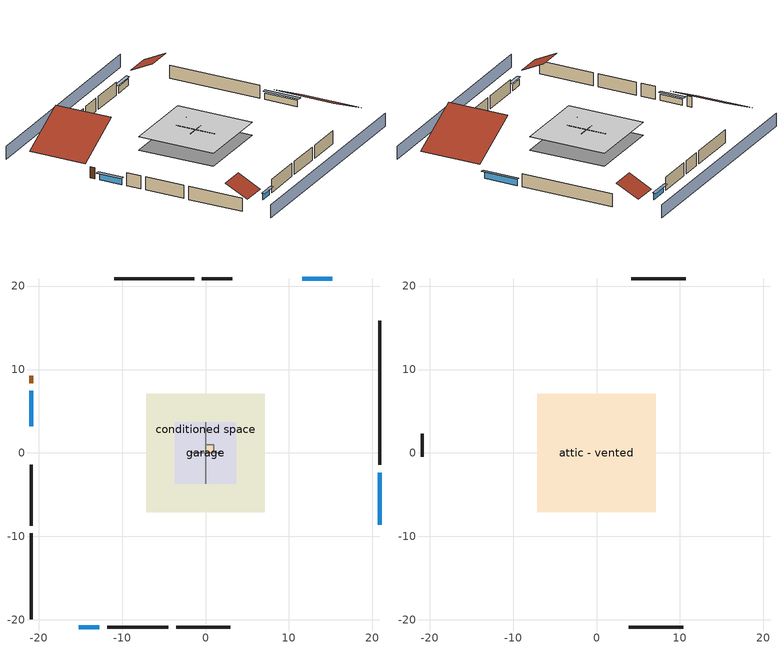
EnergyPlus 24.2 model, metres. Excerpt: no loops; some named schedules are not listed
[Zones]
conditioned space
 floor foundation (Slab2 construction): -7.11,-7.11 -7.11,7.11 7.11,7.11 7.11,-7.11 z0
 wall outside (AdiabaticWallConstruction 1): -20.84,9.28 -20.84,8.36 z0:2.03
 wall outside (AdiabaticWallConstruction): 20.84,-8.59 20.84,-2.34 z0:1.19; -15.18,-20.84 -12.7,-20.84 / -20.84,7.43 -20.84,3.21 z0:1.13; 15.18,20.84 11.62,20.84 z0:1.16
 wall outside (Wall3 construction): 20.84,-1.41 20.84,15.85 z0:2.44
 wall outside (Wall4 construction): -3.53,-20.84 2.95,-20.84 z0:2.44
 wall outside (Wall7 construction): -20.84,-9.63 -20.84,-19.91 z0:2.44
 wall outside (Wall8 construction): -1.36,20.84 -10.95,20.84 z0:2.44
 wall to garage (Wall5 construction): 0,3.66 0,-3.66 z0:2.44
 wall to garage (Wall6 construction): -1.83,0 1.83,0 z0:2.44
 window (WindowConstruction): 20.84,-8.59 20.84,-2.34 z0:1.19
 window (WindowConstruction 1): -15.18,-20.84 -12.71,-20.84 z0:1.13
 window (WindowConstruction 2): -20.84,7.43 -20.84,3.22 z0:1.13
 window (WindowConstruction 3): 15.18,20.84 11.62,20.84 z0:1.16
 door (Door): -20.84,9.28 -20.84,8.36 z0:2.03
furnace airloop ret air zone
 floor adiabatic (AdiabaticConst): 0,0 0,1 1,1 1,0 z0
 wall adiabatic (AdiabaticConst): 0,1 0,0 1,0 1,1 0,1 z0:1
 ceiling adiabatic (AdiabaticConst): 1,0 1,1 0,1 0,0 z1
garage
 floor foundation (Slab1 construction): -3.66,-3.66 -3.66,3.66 3.66,3.66 3.66,-3.66 z0
 wall outside (Wall1 construction): -11.78,-20.84 -4.46,-20.84 z0:2.44
 wall outside (Wall12 construction): 3.23,20.84 -0.43,20.84 z0:2.44
 wall outside (Wall2 construction): -20.84,-1.39 -20.84,-8.7 z0:2.44
attic - vented
 floor to garage (Floor1 construction): -3.66,-3.66 -3.66,3.66 3.66,3.66 3.66,-3.66 z2.44
 floor to conditioned space (Floor2 construction Reversed): -7.11,-7.11 -7.11,7.11 7.11,7.11 7.11,-7.11 z2.44
 wall outside (Wall10 construction): 10.69,20.84 4.16,20.84 z0:2.44
 wall outside (Wall11 construction): -20.84,2.29 -20.84,-0.46 z0:2.44
 wall outside (Wall9 construction): 3.88,-20.84 10.41,-20.84 z0:2.44
 roof outside (Roof1 construction): 20.84,-9.52,2.44 10.72,-9.52,7.5 10.72,-20.84,7.5 20.84,-20.84,2.44
 roof outside (Roof2 construction): -16.11,-20.84,2.44 -16.11,-16.61,4.56 -20.84,-16.61,4.56 -20.84,-20.84,2.44
 roof outside (Roof3 construction): 16.11,20.84,2.44 16.11,16.61,4.56 20.84,16.61,4.56 20.84,20.84,2.44
 roof outside (Roof4 construction): -20.84,10.2,2.44 -11.33,10.2,7.2 -11.33,20.84,7.2 -20.84,20.84,2.44
shading: 20.84,25.41 -20.84,25.41 / -20.84,-25.41 20.84,-25.41 z0:2.44; 20.84,-2.04 20.84,-8.9 21.45,-8.9 21.45,-2.04 z1.49; -12.4,-20.84 -15.48,-20.84 -15.48,-21.45 -12.4,-21.45 z1.43; -20.84,2.91 -20.84,7.74 -21.45,7.74 -21.45,2.91 z1.43; 11.31,20.84 15.48,20.84 15.48,21.45 11.31,21.45 z1.46
[Building]
Building 1: Terrain=Suburbs
[Site:Location]
Portland Intl Arpt_OR: Latitude {deg}=45.59; Longitude {deg}=-122.6; Time Zone {hr}=-8; Elevation {m}=33; Keep Site Location Information=Yes
[Site:GroundTemperature:Shallow]
10.2558, 8.96328, 8.85977, 9.47314, 11.9355, 14.3863, 16.5111, 17.8571, 17.9714, 16.8767, 14.8061, 12.4304
[Site:WaterMainsTemperature]
Calculation Method=Schedule; Temperature Schedule=mains temperature schedule
[Material] Roughness=Rough; Thermal Absorptance=0.9
Name | Thickness {m} | Conductivity {W/m-K} | Density {kg/m3} | Specific Heat {J/kg-K} | Solar Absorptance | Visible Absorptance
ceiling loosefill ins | 0.254 | 0.0480833 | 16.02 | 1046.75 | 0.7 | 0.7
ceiling stud and cavity | 0.1397 | 1.39189 | 65.682 | 1177.47 | 0.7 | 0.7
ceiling stud and cavity 1 | 0.1397 | 0.104117 | 65.682 | 1177.47 | 0.7 | 0.7
concrete 4.0 in. | 0.1016 | 1.803125 | 2242.8 | 837.4 | 0.7 | 0.7
door material | 0.04445 | 0.0612267 | 512.64 | 1214.23 | 0.7 | 0.7
floor covering | 0.0127 | 0.0450781 | 54.468 | 1339.84 | 0.9 | 0.9
furniture material conditioned space 1; furniture material garage 1 | 0.1524 | 0.115458 | 640.8 | 1214.23 | 0.6 | 0.6
gypsum board | 0.0127 | 0.160291 | 801 | 837.4 | 0.6 | 0.6
metal surfacing | 0.000508 | 50.0403 | 7801.74 | 460.57 | 0.9 | 0.9
osb sheathing 0.5 in. | 0.0127 | 0.115458 | 512.64 | 1214.23 | 0.6 | 0.6
osb sheathing 0.5 in. 1; osb sheathing 0.5 in. 2; osb sheathing 0.5 in. 3 | 0.0127 | 0.115458 | 512.64 | 1214.23 | 0.7 | 0.7
roof rigid ins | 0.00396442 | 0.029427 | 32.04 | 1214.23 | 0.7 | 0.7
wall rigid ins | 0.512978 | 0.029427 | 32.04 | 1214.23 | 0.7 | 0.7
wall stud and cavity | 0.1397 | 0.727959 | 139.0536 | 1170.24 | 0.6 | 0.6
wall stud and cavity 1 | 0.1397 | 0.550994 | 139.0536 | 1170.24 | 0.7 | 0.7
wall stud and cavity 2 | 0.1397 | 0.335416 | 139.0536 | 1170.24 | 0.7 | 0.7
wall stud and cavity 3 | 0.0889 | 0.380278 | 52.3479 | 1209.89 | 0.7 | 0.7
wall stud and cavity 4 | 0.0889 | 0.391764 | 83.0341 | 1211.67 | 0.7 | 0.7
wood siding | 0.0254 | 0.102417 | 544.68 | 1172.36 | 0.85 | 0.85
wood siding 1; wood siding 2 | 0.0254 | 0.102417 | 544.68 | 1172.36 | 0.7 | 0.7
[Material:NoMass]
Adiabatic: Roughness=Rough; Thermal Resistance {m2-K/W}=176.1; Thermal Absorptance=0.9; Solar Absorptance=0.7; Visible Absorptance=0.7
[WindowMaterial:SimpleGlazingSystem]
WindowMaterial: U-Factor {W/m2-K}=6.58648; Solar Heat Gain Coefficient=0.76
[Construction]
AdiabaticConst: Adiabatic
AdiabaticWallConstruction: wood siding 1, wall rigid ins, wall stud and cavity 3, gypsum board
AdiabaticWallConstruction 1: wood siding 2, wall rigid ins, wall stud and cavity 3, gypsum board
Door: door material
Floor1 construction: ceiling stud and cavity
Floor2 construction Reversed: gypsum board, ceiling stud and cavity 1, ceiling loosefill ins
furniture construction conditioned space 1: furniture material conditioned space 1
furniture construction garage 1: furniture material garage 1
PartitionWallConstruction: gypsum board, wall stud and cavity 4, gypsum board
Roof1 construction; Roof2 construction; Roof3 construction; Roof4 construction: metal surfacing, roof rigid ins, osb sheathing 0.5 in.
Slab1 construction: concrete 4.0 in.
Slab2 construction: concrete 4.0 in., floor covering
Wall1 construction; Wall2 construction: wood siding, osb sheathing 0.5 in. 1, wall stud and cavity
Wall10 construction; Wall11 construction; Wall12 construction; Wall9 construction: wood siding, osb sheathing 0.5 in. 3, wall stud and cavity
Wall3 construction; Wall4 construction: wood siding, osb sheathing 0.5 in. 1, wall stud and cavity 1, gypsum board
Wall5 construction: osb sheathing 0.5 in. 2, wall stud and cavity 2, gypsum board
Wall6 construction: osb sheathing 0.5 in. 3, wall stud and cavity 2, gypsum board
Wall7 construction; Wall8 construction: wood siding, osb sheathing 0.5 in. 3, wall stud and cavity 1, gypsum board
WindowConstruction; WindowConstruction 1; WindowConstruction 2; WindowConstruction 3: WindowMaterial
[Zone] Multiplier=1
Name | Volume {m3} | Part of Total Floor Area
attic - vented | 305.205 | Yes
conditioned space | 493.619 | Yes
furnace airloop ret air zone | 1 | No
garage | 130.484 | Yes
[Space]
Name | Zone | Volume {m3} | Space Type
attic - vented 1 | attic - vented | 305.205
conditioned space 1 | conditioned space | 493.619
furnace airloop ret air space | furnace airloop ret air zone |  | Plenum Space Type
garage 1 | garage | 130.484
[OtherEquipment] Design Level Calculation Method=EquipmentLevel
Name | Fuel Type | Zone or ZoneList or Space or SpaceList | Schedule | Design Level {W} | Fraction Latent | Fraction Radiant | Fraction Lost
furnace airloop_0 RetCondToDZ; furnace airloop_0 SupCondToDZ; furnace airloop_0 SupSensLkToDZ | None | attic - vented 1 | Always On Discrete | 0 | 0 | 0 | 0
furnace airloop_0 SupLatLkToDZ | None | attic - vented 1 | Always On Discrete | 0 | 1 | 0 | 0
clothes dryer 1 | Electricity | conditioned space 1 | clothes_dryer | 0 | 0.015 | 0.081 | 0.85
cooking range 1 | Electricity | conditioned space 1 | cooking_range | 0 | 0.08 | 0.432 | 0.2
furnace airloop_0 SupCondToLv; furnace airloop_0 SupSensLkToCond; mech vent house fan sensible load; water heater sens | None | conditioned space 1 | Always On Discrete | 0 | 0 | 0 | 0
furnace airloop_0 SupLatLkToCond; mech vent house fan latent load; water heater lat | None | conditioned space 1 | Always On Discrete | 0 | 1 | 0 | 0
general water use latent | None | conditioned space 1 | general water use schedule | 44.1266 | 1 | 0 | 0
general water use sensible | None | conditioned space 1 | general water use schedule | -43.4886 | 0 | 0.6 | 0
water heater energy adjustment1 | Electricity | conditioned space 1 | Always On Discrete | 0.01 | 0 | 0 | 1
furnace airloop_0 RetCondToRP; furnace airloop_0 RetSensLkToRP | None | furnace airloop ret air space | Always On Discrete | 0 | 0 | 0 | 0
furnace airloop_0 RetLatLkToRP | None | furnace airloop ret air space | Always On Discrete | 0 | 1 | 0 | 0
[ZoneInfiltration:DesignFlowRate] Schedule=Always On Discrete; Design Flow Rate Calculation Method=Flow/Zone; Design Flow Rate {m3/s}=0
Name | Zone or ZoneList or Space or SpaceList
attic_vented 1 duct leakage imbalance infil flow | attic - vented 1
infil flow; natural vent flow; whole house fan flow | conditioned space 1
[ZoneInfiltration:EffectiveLeakageArea] Schedule=Always On Discrete
Name | Zone or Space | Effective Air Leakage Area {cm2} | Stack Coefficient | Wind Coefficient
infil attic - vented 1 | attic - vented 1 | 8530.74 | 0.000248762 | 3.83861e-05
infil garage 1 | garage 1 | 815.51 | 0.000129147 | 4.38083e-05
[ZoneMixing] Schedule=Always On Continuous; Design Flow Rate Calculation Method=Flow/Zone; Design Flow Rate {m3/s}=0
Name | Zone or Space | Source Zone or Space
furnace airloop_0 ZoneMixCondToDZ mix; whole house fan mix | attic - vented | conditioned space
furnace airloop_0 ZoneMixDZToCond mix | conditioned space | attic - vented
[SurfaceProperty:ExposedFoundationPerimeter] Exposed Perimeter Calculation Method=TotalExposedPerimeter
Name | Total Exposed Perimeter {m}
Slab2 | 52.21224
Slab1 | 18.288
[SurfaceProperty:IncidentSolarMultiplier] Incident Solar Multiplier=1; Incident Solar Multiplier Schedule=trans schedule winter=0.85 summer=0.7
Window1; Window2; Window3; Window4
[InternalMass]
Name | Construction | Zone or ZoneList | Space or SpaceList | Surface Area {m2}
furniture mass conditioned space 1 | furniture construction conditioned space 1 | conditioned space | conditioned space 1 | 80.97429
partition wall mass | PartitionWallConstruction | conditioned space | conditioned space 1 | 202.436
furniture mass garage 1 | furniture construction garage 1 | garage | garage 1 | 5.35122
[Lights] Design Level Calculation Method=LightingLevel; Return Air Fraction=0; Fraction Radiant=0.6; Fraction Visible=0.2; Fraction Replaceable=1
Name | Zone or ZoneList or Space or SpaceList | Schedule | Lighting Level {W}
interior lighting | conditioned space 1 | lighting_interior | 310.087
garage lighting | garage 1 | lighting_garage | 8.96799
[People]
occupants: Zone or ZoneList or Space or SpaceList=conditioned space 1; Number of People Schedule=occupants; Number of People Calculation Method=People; Number of People=2; Fraction Radiant=0.314171; Sensible Heat Fraction=0.56303; Activity Level Schedule=occupants activity schedule; Carbon Dioxide Generation Rate {m3/s-W}=0; Enable ASHRAE 55 Comfort Warnings=No; Mean Radiant Temperature Calculation Type=EnclosureAveraged
[ElectricEquipment] Zone or ZoneList or Space or SpaceList=conditioned space 1; Design Level Calculation Method=EquipmentLevel
Name | Schedule | Design Level {W} | Fraction Latent | Fraction Radiant | Fraction Lost
clothes dryer | clothes_dryer | 11788.8 | 0.015 | 0.081 | 0.85
clothes washer | clothes_washer | 566.686 | 0.03 | 0.162 | 0.7
cooking range | cooking_range | 1006.27 | 0.08 | 0.432 | 0.2
fridge | fridge schedule | 41.5354 | 0 | 0.6 | 0
mech vent bath fan 0 | mech vent bath fan 0 schedule | 30 | 0 | 0 | 1
mech vent house fan | mech vent house fan schedule | 0 | 0 | 0 | 1
mech vent house fan cfis | mech vent house fan cfis schedule | 0 | 0 | 0 | 0
mech vent range fan 0 | mech vent range fan 0 schedule | 30 | 0 | 0 | 1
misc plug loads | plug_loads_other | 175.033 | 0.021 | 0.558 | 0.049
misc tv | plug_loads_tv | 213.24 | 0 | 0.6 | 0
whole house fan | Always On Discrete | 0 | 0 | 0 | 1
[SpaceList]
Plenum Space Type: furnace airloop ret air space
[AvailabilityManager:Scheduled]
furnace airloop Availability Manager: Schedule=Always On Discrete
[AirLoopHVAC:ReturnPlenum]
Air Loop HVAC Return Plenum 1: Zone=furnace airloop ret air zone
[Foundation:Kiva] Wall Height Above Grade {m}=0.1016; Wall Depth Below Slab {m}=0.2032
Name | Initial Indoor Air Temperature {C}
Foundation Kiva 1 | 13.4258
Foundation Kiva 2 | 16.6667
[Foundation:Kiva:Settings]
Soil Conductivity {W/m-K}=1.9041; Soil Density {kg/m3}=1842.3; Soil Specific Heat {J/kg-K}=418.7; Ground Solar Absorptivity=0.9; Ground Thermal Absorptivity=0.9; Ground Surface Roughness {m}=0.03; Far-Field Width {m}=40; Deep-Ground Boundary Condition=ZeroFlux; Deep-Ground Depth {m}=40; Minimum Cell Dimension {m}=0.2; Maximum Cell Growth Coefficient=3; Simulation Timestep=Timestep
[Exterior:Lights]
exterior lighting: Schedule=exterior lighting schedule; Design Level {W}=8.01452
[EnergyManagementSystem:GlobalVariable]
furnace_airloop_0_DuctImbalLkExhFanEquivCond
furnace_airloop_0_DuctImbalLkExhFanEquivDZ
furnace_airloop_0_DuctImbalLkSupFanEquivCond
furnace_airloop_0_DuctImbalLkSupFanEquivDZ
furnace_airloop_0_DZ_T
furnace_airloop_0_DZ_W
furnace_airloop_0_RetCondToDZ
furnace_airloop_0_RetCondToRP
furnace_airloop_0_RetLatLkToRP
furnace_airloop_0_RetSensLkToRP
furnace_airloop_0_SupCondToDZ
furnace_airloop_0_SupCondToLv
furnace_airloop_0_SupLatLkToCond
furnace_airloop_0_SupLatLkToDZ
furnace_airloop_0_SupSensLkToCond
furnace_airloop_0_SupSensLkToDZ
furnace_airloop_0_ZoneMixCondToDZ
furnace_airloop_0_ZoneMixDZToCond
furnace_airloop_AH_MFR
furnace_airloop_AH_Tout
furnace_airloop_AH_VFR
furnace_airloop_AH_Wout
furnace_airloop_Fan_RTF
furnace_airloop_RA_T
furnace_airloop_Ra_W
infil_program_Qfan
infil_program_Qinf
natural_vent_program_Qnv
natural_vent_program_Qwhf
[EnergyManagementSystem:Sensor]
Name | Output:Variable or Output:Meter Index Key | Output:Variable or Output:Meter
airflow_gain | infil flow | Infiltration Sensible Heat Gain Energy
airflow_gain_1 | natural vent flow | Infiltration Sensible Heat Gain Energy
airflow_gain_2 | whole house fan flow | Infiltration Sensible Heat Gain Energy
airflow_loss | infil flow | Infiltration Sensible Heat Loss Energy
airflow_loss_1 | natural vent flow | Infiltration Sensible Heat Loss Energy
airflow_loss_2 | whole house fan flow | Infiltration Sensible Heat Loss Energy
clg_load_cond |  | Cooling:EnergyTransfer:Zone:CONDITIONED SPACE
clg_load_duct |  | Cooling:EnergyTransfer:Zone:FURNACE AIRLOOP RET AIR ZONE
clg_sp_s; clg_sp_s_1 | cooling setpoint | Schedule Value
clothes_dryer_exhaust_0_sch_s | clothes_dryer | Schedule Value
cool_season | cooling season schedule | Schedule Value
ducts_conv | furnace airloop_0 RetCondToRP | Other Equipment Convective Heating Energy
ducts_conv_1 | furnace airloop_0 RetLatLkToRP | Other Equipment Convective Heating Energy
ducts_conv_2 | furnace airloop_0 RetSensLkToRP | Other Equipment Convective Heating Energy
ducts_conv_3 | furnace airloop_0 SupCondToLv | Other Equipment Convective Heating Energy
ducts_conv_4 | furnace airloop_0 SupLatLkToCond | Other Equipment Convective Heating Energy
ducts_conv_5 | furnace airloop_0 SupSensLkToCond | Other Equipment Convective Heating Energy
ducts_rad | furnace airloop_0 RetCondToRP | Other Equipment Radiant Heating Energy
ducts_rad_1 | furnace airloop_0 RetLatLkToRP | Other Equipment Radiant Heating Energy
ducts_rad_2 | furnace airloop_0 RetSensLkToRP | Other Equipment Radiant Heating Energy
ducts_rad_3 | furnace airloop_0 SupCondToLv | Other Equipment Radiant Heating Energy
ducts_rad_4 | furnace airloop_0 SupLatLkToCond | Other Equipment Radiant Heating Energy
ducts_rad_5 | furnace airloop_0 SupSensLkToCond | Other Equipment Radiant Heating Energy
furnace_airloop_0_DZ_T_s | attic - vented | Zone Air Temperature
furnace_airloop_0_DZ_W_s | attic - vented | Zone Mean Air Humidity Ratio
furnace_airloop_AH_MFR_s | Node 6 | System Node Mass Flow Rate
furnace_airloop_AH_Tout_s | Node 6 | System Node Temperature
furnace_airloop_AH_VFR_s | Node 6 | System Node Current Density Volume Flow Rate
furnace_airloop_AH_Wout_s | Node 6 | System Node Humidity Ratio
furnace_airloop_RA_T_s | Node 9 | System Node Temperature
furnace_airloop_Ra_W_s | Node 9 | System Node Humidity Ratio
htg_load_cond |  | Heating:EnergyTransfer:Zone:CONDITIONED SPACE
htg_load_duct |  | Heating:EnergyTransfer:Zone:FURNACE AIRLOOP RET AIR ZONE
htg_sp_s; htg_sp_s_1 | heating setpoint | Schedule Value
hvac_availability_schedule_s | hvac availability schedule | Schedule Value
ig_ee_conv | clothes dryer | Electric Equipment Convective Heating Energy
ig_ee_conv_2 | cooking range | Electric Equipment Convective Heating Energy
ig_ee_conv_3 | fridge | Electric Equipment Convective Heating Energy
ig_ee_conv_4 | misc plug loads | Electric Equipment Convective Heating Energy
ig_ee_conv_5 | misc tv | Electric Equipment Convective Heating Energy
ig_ee_conv_6 | whole house fan | Electric Equipment Convective Heating Energy
ig_ee_rad | clothes dryer | Electric Equipment Radiant Heating Energy
ig_ee_rad_2 | cooking range | Electric Equipment Radiant Heating Energy
ig_ee_rad_3 | fridge | Electric Equipment Radiant Heating Energy
ig_ee_rad_4 | misc plug loads | Electric Equipment Radiant Heating Energy
ig_ee_rad_5 | misc tv | Electric Equipment Radiant Heating Energy
ig_ee_rad_6 | whole house fan | Electric Equipment Radiant Heating Energy
ig_lgt_conv | interior lighting | Lights Convective Heating Energy
ig_lgt_rad | interior lighting | Lights Radiant Heating Energy
ig_lgt_vis | interior lighting | Lights Visible Radiation Heating Energy
ig_oe_conv | clothes dryer 1 | Other Equipment Convective Heating Energy
ig_oe_conv_1 | cooking range 1 | Other Equipment Convective Heating Energy
ig_oe_conv_2 | general water use latent | Other Equipment Convective Heating Energy
ig_oe_conv_3 | general water use sensible | Other Equipment Convective Heating Energy
ig_oe_conv_4 | water heater energy adjustment1 | Other Equipment Convective Heating Energy
ig_oe_conv_5 | water heater lat | Other Equipment Convective Heating Energy
ig_oe_conv_6 | water heater sens | Other Equipment Convective Heating Energy
ig_oe_rad | clothes dryer 1 | Other Equipment Radiant Heating Energy
ig_oe_rad_1 | cooking range 1 | Other Equipment Radiant Heating Energy
ig_oe_rad_2 | general water use latent | Other Equipment Radiant Heating Energy
ig_oe_rad_3 | general water use sensible | Other Equipment Radiant Heating Energy
ig_oe_rad_4 | water heater energy adjustment1 | Other Equipment Radiant Heating Energy
ig_oe_rad_5 | water heater lat | Other Equipment Radiant Heating Energy
ig_oe_rad_6 | water heater sens | Other Equipment Radiant Heating Energy
ig_ppl_conv | occupants | People Convective Heating Energy
ig_ppl_rad | occupants | People Radiant Heating Energy
im_conv | furniture mass conditioned space 1 | Surface Inside Face Convection Heat Gain Energy
im_conv_1 | partition wall mass | Surface Inside Face Convection Heat Gain Energy
im_ig | furniture mass conditioned space 1 | Surface Inside Face Internal Gains Radiation Heat Gain Energy
im_ig_1 | partition wall mass | Surface Inside Face Internal Gains Radiation Heat Gain Energy
im_lgt | furniture mass conditioned space 1 | Surface Inside Face Lights Radiation Heat Gain Energy
im_lgt_1 | partition wall mass | Surface Inside Face Lights Radiation Heat Gain Energy
im_sol | furniture mass conditioned space 1 | Surface Inside Face Solar Radiation Heat Gain Energy
im_sol_1 | partition wall mass | Surface Inside Face Solar Radiation Heat Gain Energy
im_surf | furniture mass conditioned space 1 | Surface Inside Face Net Surface Thermal Radiation Heat Gain Energy
im_surf_1 | partition wall mass | Surface Inside Face Net Surface Thermal Radiation Heat Gain Energy
mech_vent_bath_fan_0_sch_s | mech vent bath fan 0 schedule | Schedule Value
mech_vent_range_fan_0_sch_s | mech vent range fan 0 schedule | Schedule Value
mv_conv | mech vent bath fan 0 | Electric Equipment Convective Heating Energy
mv_conv_1 | mech vent house fan | Electric Equipment Convective Heating Energy
mv_conv_2 | mech vent house fan cfis | Electric Equipment Convective Heating Energy
mv_conv_3 | mech vent range fan 0 | Electric Equipment Convective Heating Energy
mv_conv_4 | mech vent house fan latent load | Other Equipment Convective Heating Energy
mv_conv_5 | mech vent house fan sensible load | Other Equipment Convective Heating Energy
mv_rad | mech vent bath fan 0 | Electric Equipment Radiant Heating Energy
mv_rad_1 | mech vent house fan | Electric Equipment Radiant Heating Energy
mv_rad_2 | mech vent house fan cfis | Electric Equipment Radiant Heating Energy
mv_rad_3 | mech vent range fan 0 | Electric Equipment Radiant Heating Energy
mv_rad_4 | mech vent house fan latent load | Other Equipment Radiant Heating Energy
mv_rad_5 | mech vent house fan sensible load | Other Equipment Radiant Heating Energy
natural_vent_s | natural vent schedule | Schedule Value
out_pb_s |  | Site Outdoor Air Barometric Pressure
out_wt_s |  | Site Outdoor Air Humidity Ratio
site_vw_s |  | Site Wind Speed
ss_back_out | Window1 | Surface Window Shortwave from Zone Back Out Window Heat Transfer Rate
ss_back_out_1 | Window2 | Surface Window Shortwave from Zone Back Out Window Heat Transfer Rate
ss_back_out_2 | Window3 | Surface Window Shortwave from Zone Back Out Window Heat Transfer Rate
ss_back_out_3 | Window4 | Surface Window Shortwave from Zone Back Out Window Heat Transfer Rate
ss_conv | Door1 | Surface Inside Face Convection Heat Gain Energy
ss_conv_1 | Window1 | Surface Inside Face Convection Heat Gain Energy
ss_conv_2 | Window2 | Surface Inside Face Convection Heat Gain Energy
ss_conv_3 | Window3 | Surface Inside Face Convection Heat Gain Energy
ss_conv_4 | Window4 | Surface Inside Face Convection Heat Gain Energy
ss_ig | Door1 | Surface Inside Face Internal Gains Radiation Heat Gain Energy
ss_ig_1 | Window1 | Surface Inside Face Internal Gains Radiation Heat Gain Energy
ss_ig_2 | Window2 | Surface Inside Face Internal Gains Radiation Heat Gain Energy
ss_ig_3 | Window3 | Surface Inside Face Internal Gains Radiation Heat Gain Energy
ss_ig_4 | Window4 | Surface Inside Face Internal Gains Radiation Heat Gain Energy
ss_lgt | Door1 | Surface Inside Face Lights Radiation Heat Gain Energy
ss_sol | Door1 | Surface Inside Face Solar Radiation Heat Gain Energy
ss_surf | Door1 | Surface Inside Face Net Surface Thermal Radiation Heat Gain Energy
ss_surf_1 | Window1 | Surface Inside Face Net Surface Thermal Radiation Heat Gain Energy
ss_surf_2 | Window2 | Surface Inside Face Net Surface Thermal Radiation Heat Gain Energy
ss_surf_3 | Window3 | Surface Inside Face Net Surface Thermal Radiation Heat Gain Energy
ss_surf_4 | Window4 | Surface Inside Face Net Surface Thermal Radiation Heat Gain Energy
ss_trans_in | Window1 | Surface Window Transmitted Solar Radiation Rate
ss_trans_in_1 | Window2 | Surface Window Transmitted Solar Radiation Rate
ss_trans_in_2 | Window3 | Surface Window Transmitted Solar Radiation Rate
ss_trans_in_3 | Window4 | Surface Window Transmitted Solar Radiation Rate
ss_trans_out | Window1 | Surface Inside Face Initial Transmitted Diffuse Transmitted Out Window Solar Radiation Rate
ss_trans_out_1 | Window2 | Surface Inside Face Initial Transmitted Diffuse Transmitted Out Window Solar Radiation Rate
ss_trans_out_2 | Window3 | Surface Inside Face Initial Transmitted Diffuse Transmitted Out Window Solar Radiation Rate
ss_trans_out_3 | Window4 | Surface Inside Face Initial Transmitted Diffuse Transmitted Out Window Solar Radiation Rate
s_conv | Floor2 | Surface Inside Face Convection Heat Gain Energy
s_conv_1 | Slab2 | Surface Inside Face Convection Heat Gain Energy
s_conv_2 | Wall3 | Surface Inside Face Convection Heat Gain Energy
s_conv_3 | Wall4 | Surface Inside Face Convection Heat Gain Energy
s_conv_4 | Wall5 | Surface Inside Face Convection Heat Gain Energy
s_conv_5 | Wall6 | Surface Inside Face Convection Heat Gain Energy
s_conv_6 | Wall7 | Surface Inside Face Convection Heat Gain Energy
s_conv_7 | Wall8 | Surface Inside Face Convection Heat Gain Energy
s_ig | Floor2 | Surface Inside Face Internal Gains Radiation Heat Gain Energy
s_ig_1 | Slab2 | Surface Inside Face Internal Gains Radiation Heat Gain Energy
s_ig_2 | Wall3 | Surface Inside Face Internal Gains Radiation Heat Gain Energy
s_ig_3 | Wall4 | Surface Inside Face Internal Gains Radiation Heat Gain Energy
s_ig_4 | Wall5 | Surface Inside Face Internal Gains Radiation Heat Gain Energy
s_ig_5 | Wall6 | Surface Inside Face Internal Gains Radiation Heat Gain Energy
s_ig_6 | Wall7 | Surface Inside Face Internal Gains Radiation Heat Gain Energy
s_ig_7 | Wall8 | Surface Inside Face Internal Gains Radiation Heat Gain Energy
s_lgt | Floor2 | Surface Inside Face Lights Radiation Heat Gain Energy
s_lgt_1 | Slab2 | Surface Inside Face Lights Radiation Heat Gain Energy
s_lgt_2 | Wall3 | Surface Inside Face Lights Radiation Heat Gain Energy
s_lgt_3 | Wall4 | Surface Inside Face Lights Radiation Heat Gain Energy
s_lgt_4 | Wall5 | Surface Inside Face Lights Radiation Heat Gain Energy
